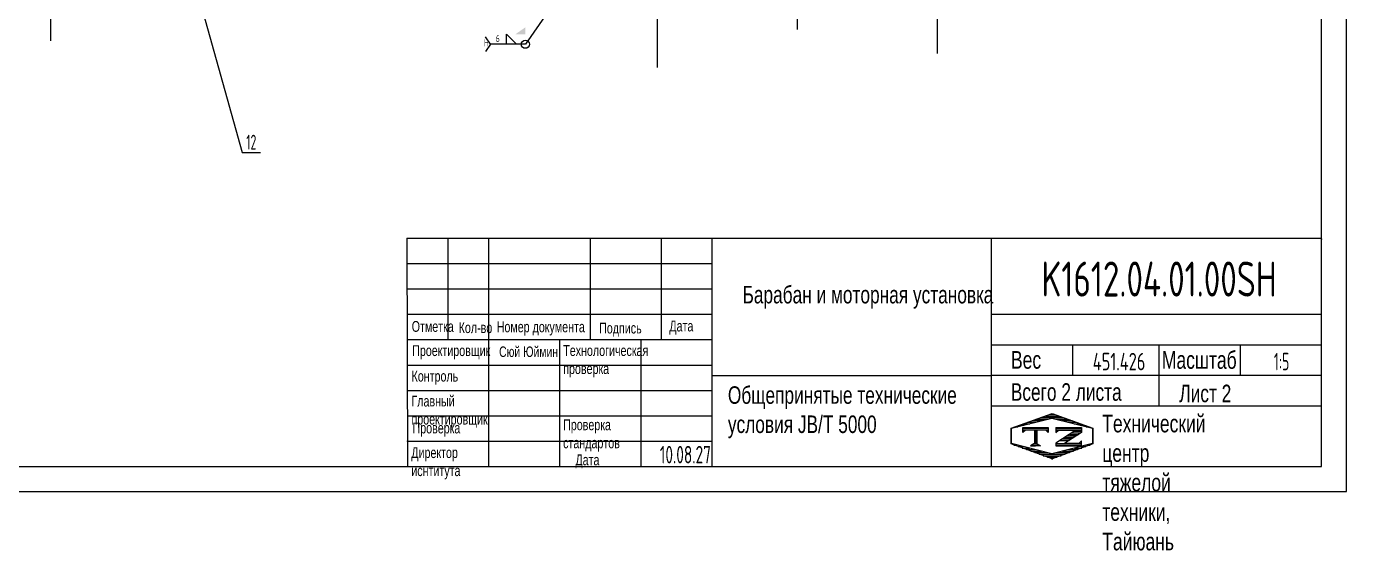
# Model space of a CAD drawing. Header units: millimetres. Extents: x -909 to 2100, y -59 to 1485.
# Drawn here: x 780 to 2100, y -59 to 465 of the extents above; entities that cross this region are included whole.
import ezdxf
from ezdxf.enums import TextEntityAlignment as Align

# ---------------------------------------------------------------- set-up
doc = ezdxf.new("R2010")
doc.units = ezdxf.units.MM
doc.header["$LTSCALE"] = 50
doc.linetypes.add('G', pattern=[2, 1.25, -0.25, 0.25, -0.25])
for name, color, linetype in [('01', 7, 'Continuous'), ('02', 1, 'Continuous'), ('05', 4, 'G'), ('11', 3, 'Continuous'), ('13', 3, 'Continuous'), ('THICK', 7, 'Continuous')]:
    doc.layers.add(name, color=color, linetype=linetype)
doc.styles.get("Standard").update_dxf_attribs({"font": 'isocp', "width": 0.707, "bigfont": 'intecad.shx'})

# ---------------------------------------------------------------- blocks, each defined once
blk = doc.blocks.new('*U10')
at = {"layer": '01'}
for points in [[(415, 5), (415, 292)], [(25, 5), (415, 5)]]:
    blk.add_lwpolyline(points, dxfattribs=at)
at = {"layer": '02'}
for points in [[(420, 0), (420, 297)], [(0, 0), (420, 0)]]:
    blk.add_lwpolyline(points, dxfattribs=at)
blk = doc.blocks.new('*X29')
at = {"color": 0}
for p, q in [((127.06, 7.8), (132.06, 7.8)), ((127.06, 7.5), (132.06, 7.5)), ((127.06, 7.2), (127.32, 7.2)), ((127.84, 5.4), (129.64, 5.4)), ((128.3, 5.7), (130.1, 5.7)), ((128.77, 6), (130.57, 6)), ((129.23, 6.3), (131.04, 6.3)), ((129.7, 6.6), (131.51, 6.6)), ((130.16, 6.9), (131.98, 6.9)), ((130.62, 7.2), (132.06, 7.2))]:
    blk.add_line(p, q, dxfattribs=at)
blk = doc.blocks.new('*X30')
at = {"color": 0}
for p, q in [((127.06, 4.8), (132.06, 4.8)), ((127.06, 4.5), (132.06, 4.5)), ((131.84, 5.1), (132.06, 5.1))]:
    blk.add_line(p, q, dxfattribs=at)
blk = doc.blocks.new('*X28')
at = {"color": 0}
for p, q in [((122.34, 4.5), (123.72, 4.5)), ((122.82, 4.8), (123.24, 4.8))]:
    blk.add_line(p, q, dxfattribs=at)
blk = doc.blocks.new('*X27')
at = {"color": 0}
for p, q in [((120.53, 7.8), (125.53, 7.8)), ((120.53, 7.5), (125.53, 7.5)), ((120.53, 7.2), (120.79, 7.2)), ((125.27, 7.2), (125.53, 7.2))]:
    blk.add_line(p, q, dxfattribs=at)
blk = doc.blocks.new('*X26')
at = {"color": 0}
for p, q in [((125.83, 10.5), (126.82, 10.5)), ((118.22, 7.8), (118.32, 7.8)), ((118.94, 8.1), (119.52, 8.1)), ((119.8, 8.4), (120.72, 8.4)), ((120.66, 8.7), (121.92, 8.7)), ((121.52, 9), (123.12, 9)), ((122.38, 9.3), (124.32, 9.3)), ((123.24, 9.6), (125.52, 9.6)), ((124.1, 9.9), (128.52, 9.9)), ((124.97, 10.2), (127.67, 10.2)), ((127.02, 9.6), (129.37, 9.6)), ((128.22, 9.3), (130.22, 9.3)), ((129.42, 9), (131.07, 9)), ((130.62, 8.7), (131.92, 8.7)), ((131.82, 8.4), (132.77, 8.4)), ((133.02, 8.1), (133.62, 8.1)), ((134.22, 7.8), (134.32, 7.8)), ((118.22, 7.5), (118.27, 7.5)), ((118.22, 7.2), (118.27, 7.2)), ((118.22, 6.9), (118.27, 6.9)), ((118.22, 6.6), (118.27, 6.6)), ((118.22, 6.3), (118.27, 6.3)), ((118.22, 6), (118.27, 6)), ((118.22, 5.7), (118.27, 5.7)), ((118.22, 5.4), (118.27, 5.4)), ((134.27, 7.5), (134.32, 7.5)), ((134.27, 7.2), (134.32, 7.2)), ((134.27, 6.9), (134.32, 6.9)), ((134.27, 6.6), (134.32, 6.6)), ((134.27, 6.3), (134.32, 6.3)), ((134.27, 6), (134.32, 6)), ((134.27, 5.7), (134.32, 5.7)), ((134.27, 5.4), (134.32, 5.4)), ((118.22, 5.1), (118.27, 5.1)), ((118.22, 4.8), (118.27, 4.8)), ((118.79, 4.5), (119.42, 4.5)), ((119.61, 4.2), (120.62, 4.2)), ((120.43, 3.9), (121.82, 3.9)), ((121.26, 3.6), (123.02, 3.6)), ((122.08, 3.3), (124.22, 3.3)), ((122.91, 3), (125.42, 3)), ((123.73, 2.7), (128.89, 2.7)), ((127.12, 3), (129.7, 3)), ((128.32, 3.3), (130.51, 3.3)), ((129.52, 3.6), (131.32, 3.6)), ((130.72, 3.9), (132.14, 3.9)), ((131.92, 4.2), (132.95, 4.2)), ((133.12, 4.5), (133.76, 4.5)), ((134.27, 5.1), (134.32, 5.1)), ((134.27, 4.8), (134.32, 4.8)), ((124.55, 2.4), (128.07, 2.4)), ((125.38, 2.1), (127.26, 2.1)), ((126.2, 1.8), (126.45, 1.8))]:
    blk.add_line(p, q, dxfattribs=at)

msp = doc.modelspace()

# ---------------------------------------------------------------- linework, layer by layer
at = {"layer": '01', "ltscale": 1.666667}
msp.add_lwpolyline([(1259.8556, 457.0628), (1269.8556, 447.0628), (1259.8556, 447.0628)], close=True, dxfattribs=at)
msp.add_circle((1278.8556, 447.0628), 4, dxfattribs=at)
at = {"layer": '01'}
for p in [(2075, 252.4368), (2075, 252.3459)]:
    msp.add_point(p, dxfattribs=at)
at = {"layer": '01', "ltscale": 1.666667}
msp.add_solid([(1278.8556, 464.0628), (1268.8556, 457.0628), (1278.8556, 447.0628), (1278.8556, 457.0628)], dxfattribs=at)
at = {"layer": '02', "ltscale": 1.666667}
for p, q in [((896.8714, 694.771), (995.5461, 338.8396)), ((1243.8556, 447.0628), (1239.0913, 454.3813)), ((1243.8556, 447.0628), (1239.0913, 439.7443)), ((995.5461, 338.8396), (1014.1461, 338.8396))]:
    msp.add_line(p, q, dxfattribs=at)
msp.add_lwpolyline([(1399.6752, 621.1824), (1278.8556, 447.0628), (1243.8556, 447.0628)], dxfattribs=at)
at = {"layer": '05', "color": 4, "linetype": 'G', "ltscale": 1.666667}
for p, q in [((1550.7723, 1170.0219), (1550.7723, 461.7677)), ((1410.7723, 518.9955), (1410.7723, 423.8129)), ((1690.7723, 518.9955), (1690.7723, 438.0192)), ((804.0938, 503.394), (804.0938, 450.6067))]:
    msp.add_line(p, q, dxfattribs=at)
at = {"layer": 'THICK'}
for p, q in [((1160.401, 253.4765), (1161.094, 25)), ((1160.401, 253.4765), (2075, 253.4765)), ((1201.6989, 253.3663), (1201.6989, 253.4765)), ((1201.7121, 151.9314), (1201.7121, 253.4765)), ((1242.3301, 25), (1242.3301, 253.4765)), ((1343.8752, 151.9314), (1343.8752, 253.4765)), ((1414.9568, 151.9314), (1414.9568, 253.4765)), ((1465.7294, 25), (1465.7294, 253.4765)), ((1744.9784, 25), (1744.9784, 253.4765)), ((2075, 25), (2075, 253.4765)), ((1161.094, 177.3177), (1465.7294, 177.3177)), ((1744.9784, 177.3177), (2075, 177.3177)), ((1161.094, 151.9314), (1465.7294, 151.9314)), ((1313.4117, 25), (1313.4117, 151.9314)), ((1394.6478, 25), (1394.6478, 151.9314)), ((1744.9784, 146.8541), (2075, 146.8541)), ((1826.2145, 116.3906), (1826.2145, 146.8541)), ((1912.5278, 85.9271), (1912.5278, 146.8541)), ((1993.7639, 116.3906), (1993.7639, 146.8541)), ((1465.7294, 115.9505), (1744.9784, 115.9505)), ((1744.9784, 116.3906), (2075, 116.3906)), ((1744.9784, 85.9271), (2075, 85.9271)), ((1161.094, 25), (2075, 25))]:
    msp.add_line(p, q, dxfattribs=at)
at = {"layer": 'THICK', "color": 3}
for p, q in [((1161.094, 228.0902), (1465.7294, 228.0902)), ((1161.094, 202.7039), (1465.7294, 202.7039)), ((1161.094, 126.5451), (1465.7294, 126.5451)), ((1161.094, 101.1588), (1465.7294, 101.1588)), ((1161.094, 75.7726), (1465.7294, 75.7726)), ((1764.5364, 63.618), (1805.6877, 77.951)), ((1764.8036, 63.2953), (1805.4216, 73.4498)), ((1805.4216, 73.4498), (1846.0397, 63.2953)), ((1805.6877, 77.951), (1846.3047, 63.618)), ((1764.5364, 47.6563), (1764.5364, 63.618)), ((1764.8036, 48.0635), (1764.8036, 63.2953)), ((1776.273, 59.0141), (1776.273, 64.0914)), ((1776.273, 64.0914), (1801.6593, 64.0914)), ((1778.8117, 61.5528), (1776.273, 59.0141)), ((1799.1207, 61.5528), (1778.8117, 61.5528)), ((1787.8552, 61.577), (1787.8552, 47.6512)), ((1788.9658, 61.577), (1788.9658, 47.6512)), ((1790.2351, 61.577), (1790.2351, 47.6512)), ((1801.6593, 59.0141), (1799.1207, 61.5528)), ((1801.6593, 64.0914), (1801.6593, 59.0141)), ((1809.433, 64.0914), (1809.433, 59.0141)), ((1809.433, 64.0914), (1834.8192, 64.0914)), ((1809.433, 59.0141), (1811.9716, 61.5528)), ((1829.4241, 61.5528), (1809.433, 48.6183)), ((1811.9716, 61.5528), (1829.4241, 61.5528)), ((1834.8185, 59.0626), (1821.8128, 50.739)), ((1834.8192, 64.0914), (1834.8192, 59.0141)), ((1846.0397, 63.2953), (1846.0397, 48.0635)), ((1846.3047, 63.618), (1846.3047, 47.6563)), ((1161.094, 50.3863), (1465.7294, 50.3863)), ((1805.6877, 32.6718), (1764.5364, 47.6563)), ((1805.4216, 37.909), (1764.8036, 48.0635)), ((1788.9658, 48.8117), (1784.0474, 45.7171)), ((1784.0474, 45.7171), (1788.9658, 45.7171)), ((1788.9658, 48.8117), (1793.8843, 45.7171)), ((1793.8843, 45.7171), (1788.9658, 45.7171)), ((1846.0397, 48.0635), (1805.4216, 37.909)), ((1846.3047, 47.6563), (1805.6877, 32.6718)), ((1809.433, 48.6183), (1809.433, 45.7171)), ((1809.433, 45.7171), (1834.8185, 45.7171)), ((1821.8128, 50.739), (1817.9327, 48.2557)), ((1832.2799, 48.2557), (1817.9327, 48.2557)), ((1834.8185, 50.7943), (1832.2799, 48.2557)), ((1834.8185, 45.7171), (1834.8185, 50.7943))]:
    msp.add_line(p, q, dxfattribs=at)
for p in [(1161.094, 50.3863), (1161.094, 25)]:
    msp.add_point(p, dxfattribs=at)

# ---------------------------------------------------------------- block references
at = {"layer": '01', "xscale": 5, "yscale": 5, "zscale": 5}
msp.add_blockref('*U10', (0, 0), dxfattribs=at)
at = {"layer": 'THICK', "color": 3, "xscale": 5.077255290706105, "yscale": 5.077255290705807, "zscale": 5.077255290705839}
for name in ['*X26', '*X27', '*X29', '*X28', '*X30']:
    msp.add_blockref(name, (1164.3052, 23.7595), dxfattribs=at)

# ---------------------------------------------------------------- texts
at = {"layer": '01', "attachment_point": 1}
for s, insert, char_height in [('{\\fArial|b0|i0|c204|p34;\\C3;Барабан и моторная установка}', (1495.9846, 205.6481), 17.5), ('{\\fArial|b0|i0|c204|p34;Отметка}', (1165.2402, 170.5534), 10.825993), ('{\\fArial|b0|i0|c204|p34;Кол-во}', (1212.1891, 169.308), 10.825993), ('{\\fArial|b0|i0|c204|p34;Номер документа}', (1250.2184, 170.1411), 10.825993), ('{\\fArial|b0|i0|c204|p34;Подпись}', (1352.6204, 168.8929), 10.825993), ('{\\fArial|b0|i0|c204|p34;Дата}', (1422.8361, 170.9685), 10.825993), ('{\\fArial|b0|i0|c204|p34;Проектировщик}', (1165.7166, 146.3713), 10.825993), ('{\\fArial|b0|i0|c204|p34;\\C3;Сюй Юймин}', (1252.6242, 145.1075), 10.5), ('{\\fArial|b0|i0|c204|p34;Технологическая\\Pпроверка}', (1316.7377, 146.4527), 10.825993), ('{\\fArial|b0|i0|c204|p34;Вес}', (1764.4805, 140.5497), 17.682456), ('{\\fArial|b0|i0|c204|p34;Контроль}', (1165.0948, 120.871), 10.825993), ('{\\fArial|b0|i0|c204|p34;Общепринятые технические\\Pусловия \\fArial|b0|i0|c0|p34;JB/T 5000}', (1481.3796, 105.2916), 17.5), ('{\\fArial|b0|i0|c204|p34;Всего 2 листа}', (1764.2824, 108.3383), 17.5), ('{\\fArial|b0|i0|c204|p34;Лист 2}', (1932.7574, 106.9117), 17.5), ('{\\fArial|b0|i0|c204|p34;Главный\\Pпроектировщик}', (1164.9989, 95.9531), 10.825993), ('{\\fArial|b0|i0|c204|p34;Проверка}', (1166.0569, 69.0285), 10.825993), ('{\\fArial|b0|i0|c204|p34;Проверка\\Pстандартов}', (1316.634, 72.245), 10.825993), ('{\\fArial|b0|i0|c204|p34;Директор\\Pиснтитута}', (1164.8324, 44.4313), 10.825993), ('{\\fArial|b0|i0|c204|p34;Дата}', (1328.9341, 37.1953), 10.825993)]:
    msp.add_mtext(s, dxfattribs=dict(at, insert=insert, char_height=char_height))
for s, insert, char_height, width in [('{\\fArial|b0|i0|c204|p34;Технический центр\\Pтяжелой техники, Тайюань}', (1855.7353, 76.9534), 17.682456, 0.830954), ('10.08.27', (1413.316, 45.7482), 17.5, 55.861837)]:
    msp.add_mtext(s, dxfattribs=dict(at, insert=insert, char_height=char_height, width=width))
at = {"layer": '05', "insert": (1915.3195, 140.466), "char_height": 17.689532, "attachment_point": 1}
msp.add_mtext('{\\fArial|b0|i0|c204|p34;\\C0;Масштаб}', dxfattribs=at)
at = {"layer": '11', "ltscale": 1.666667, "width": 0.611465}
msp.add_text('12', height=14.84924, dxfattribs=at).set_placement((999.8065, 341.8396), (1009.8856, 341.8396), align=Align.FIT)
at = {"layer": '11'}
for s, height, width, p, p2 in [('K1612.04.01.00SH', 35, 0.696016, (1794.8994, 195), (2030.1006, 195)), ('451.426', 17.5, 0.682896, (1846.2109, 121.25), (1898.7891, 121.25)), ('1:5', 17.5, 0.630783, (2027.3203, 121.25), (2042.6797, 121.25))]:
    msp.add_text(s, height=height, dxfattribs=dict(at, width=width)).set_placement(p, p2, align=Align.FIT)
at = {"layer": '13', "ltscale": 1.666667, "width": 0.707}
for s, p in [('H', (1237.4984, 445.0076)), ('6', (1249.2556, 449.3628))]:
    msp.add_text(s, height=7, dxfattribs=at).set_placement(p)

doc.saveas('drawing.dxf')
